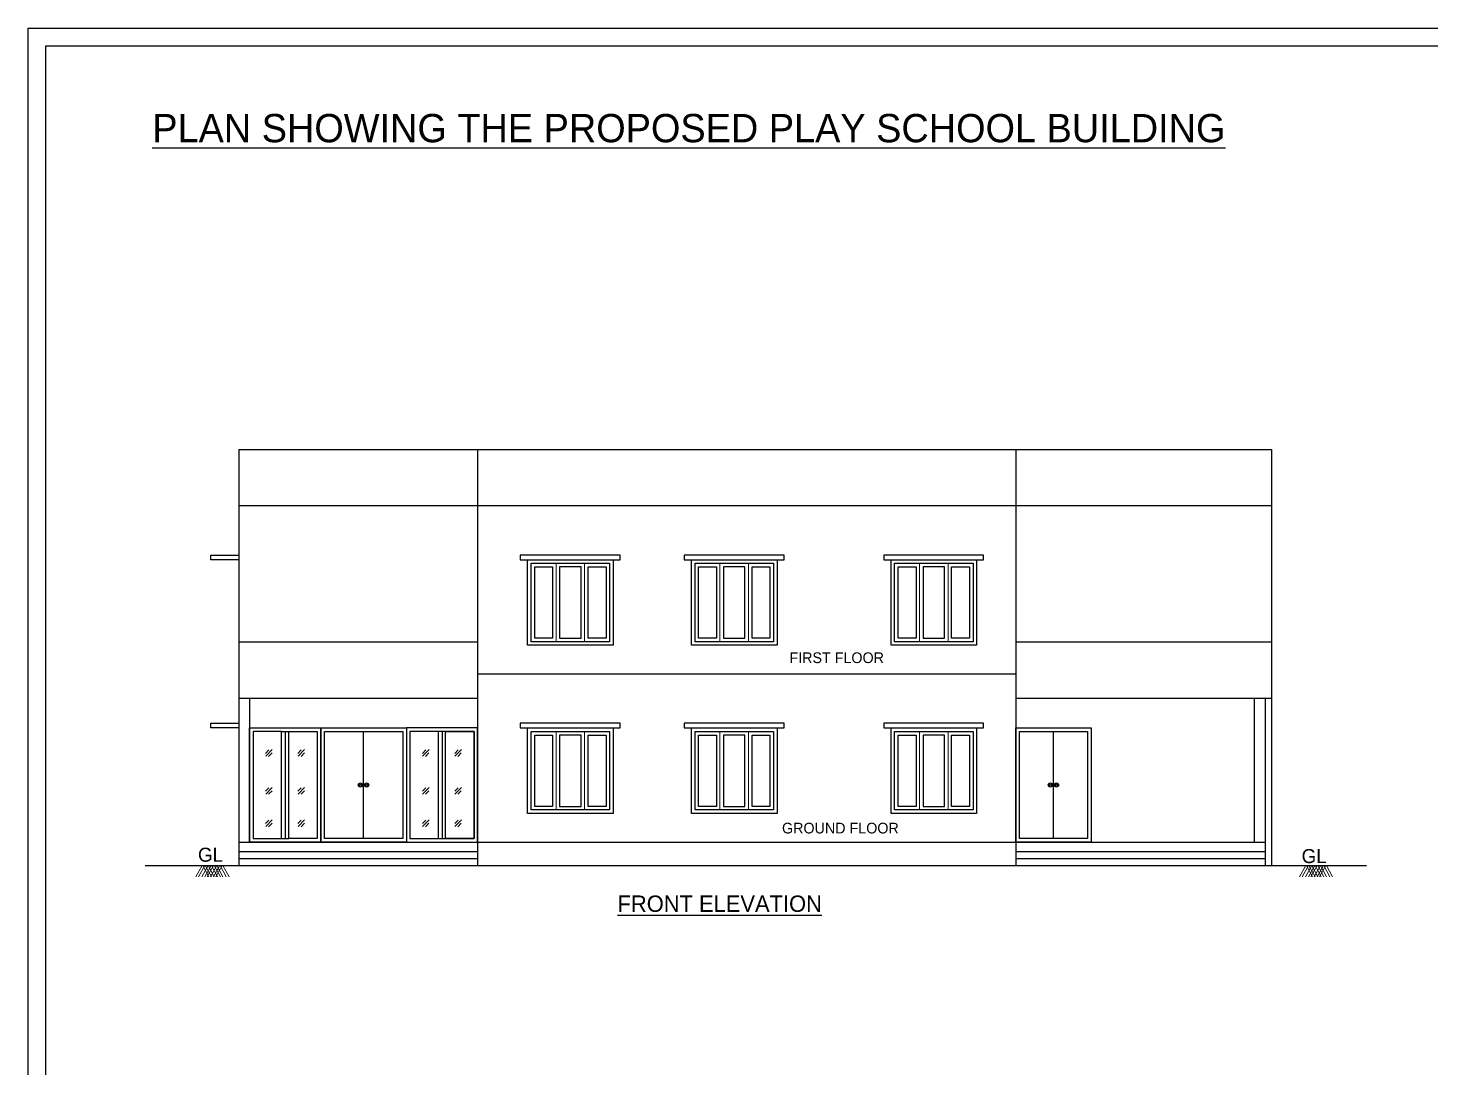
# Model space of a CAD drawing. Header units: metres. Extents: x 605 to 716, y 216 to 296.
# Drawn here: x 604.64 to 634.63, y 273.33 to 295.58 of the extents above; entities that cross this region are included whole.
import ezdxf

# ---------------------------------------------------------------- set-up
doc = ezdxf.new("R2010")
doc.units = ezdxf.units.M
for name, color, linetype in [('Dim', 3, 'Continuous'), ('HATCH', 32, 'Continuous'), ('LINE', 7, 'Continuous'), ('TEXT', 7, 'Continuous'), ('TEXT 1', 7, 'Continuous')]:
    doc.layers.add(name, color=color, linetype=linetype)
doc.styles.add('outer', font='BKANT.TTF')

msp = doc.modelspace()

# ---------------------------------------------------------------- linework, layer by layer
at = {"color": 41}
for p, q in [((610.058, 280.53), (610.211, 280.53)), ((610.134, 280.53), (610.134, 278.243)), ((611.811, 278.243), (611.811, 280.53)), ((613.487, 280.53), (613.487, 278.243)), ((626.56, 278.243), (626.56, 280.53))]:
    msp.add_line(p, q, dxfattribs=at)
at = {"color": 8}
for p, q in [((609.787, 280.139), (609.714, 280.063)), ((609.857, 280.144), (609.719, 280.002)), ((610.479, 280.139), (610.406, 280.063)), ((610.548, 280.144), (610.411, 280.002)), ((613.14, 280.139), (613.067, 280.063)), ((613.21, 280.144), (613.072, 280.002)), ((613.831, 280.139), (613.759, 280.063)), ((613.901, 280.144), (613.764, 280.002)), ((609.854, 280.074), (609.781, 279.999)), ((610.545, 280.074), (610.473, 279.999)), ((613.206, 280.074), (613.134, 279.999)), ((613.898, 280.074), (613.826, 279.999)), ((609.787, 279.329), (609.714, 279.253)), ((609.857, 279.334), (609.719, 279.191)), ((609.854, 279.264), (609.781, 279.189)), ((610.479, 279.329), (610.406, 279.253)), ((610.548, 279.334), (610.411, 279.191)), ((610.545, 279.264), (610.473, 279.189)), ((613.14, 279.329), (613.067, 279.253)), ((613.21, 279.334), (613.072, 279.191)), ((613.206, 279.264), (613.134, 279.189)), ((613.831, 279.329), (613.759, 279.253)), ((613.901, 279.334), (613.764, 279.191)), ((613.898, 279.264), (613.826, 279.189)), ((609.787, 278.636), (609.714, 278.561)), ((609.857, 278.642), (609.719, 278.499)), ((610.479, 278.636), (610.406, 278.561)), ((610.548, 278.642), (610.411, 278.499)), ((613.14, 278.636), (613.067, 278.561)), ((613.21, 278.642), (613.072, 278.499)), ((613.831, 278.636), (613.759, 278.561)), ((613.901, 278.642), (613.764, 278.499)), ((609.854, 278.572), (609.781, 278.496)), ((610.545, 278.572), (610.473, 278.496)), ((613.206, 278.572), (613.134, 278.496)), ((613.898, 278.572), (613.826, 278.496))]:
    msp.add_line(p, q, dxfattribs=at)
for points in [[(604.637, 295.58), (716.466, 295.58), (716.466, 216.288), (604.637, 216.288)], [(605.016, 295.201), (716.087, 295.201), (716.087, 216.667), (605.016, 216.667)]]:
    msp.add_lwpolyline(points, close=True)
at = {"color": 41}
for points in [[(609.372, 280.607), (610.896, 280.607), (610.896, 278.167), (609.372, 278.167)], [(610.058, 280.53), (609.449, 280.53), (609.449, 278.243), (610.058, 278.243)], [(610.211, 280.53), (610.82, 280.53), (610.82, 278.243), (610.211, 278.243)], [(610.896, 280.607), (612.725, 280.607), (612.725, 278.167), (610.896, 278.167)], [(610.973, 280.53), (612.649, 280.53), (612.649, 278.243), (610.973, 278.243)], [(612.725, 278.167), (614.249, 278.167), (614.249, 280.607), (612.725, 280.607)], [(612.801, 278.243), (614.173, 278.243), (614.173, 280.53), (612.801, 280.53)], [(613.411, 280.53), (612.801, 280.53), (612.801, 278.243), (613.411, 278.243)], [(613.563, 280.53), (614.173, 280.53), (614.173, 278.243), (613.563, 278.243)], [(625.755, 280.607), (627.365, 280.607), (627.365, 278.167), (625.755, 278.167)], [(625.832, 280.53), (627.289, 280.53), (627.289, 278.243), (625.832, 278.243)]]:
    msp.add_lwpolyline(points, close=True, dxfattribs=at)
for centre, radius in [((611.743, 279.387), 0.0456), ((611.743, 279.387), 0.0228), ((611.875, 279.387), 0.0456), ((611.875, 279.387), 0.0228), ((626.493, 279.387), 0.0456), ((626.493, 279.387), 0.0228), ((626.624, 279.387), 0.0456), ((626.624, 279.387), 0.0228)]:
    msp.add_circle(centre, radius, dxfattribs=at)
at = {"layer": 'Dim', "color": 7}
for p, q in [((609.144, 286.567), (609.144, 281.767)), ((609.144, 286.567), (631.218, 286.567)), ((614.249, 286.567), (614.249, 281.767)), ((625.755, 286.567), (625.755, 281.767)), ((631.218, 286.567), (631.218, 282.448)), ((609.144, 285.367), (631.218, 285.367)), ((609.144, 282.448), (614.249, 282.448)), ((625.755, 282.448), (631.218, 282.448)), ((631.218, 282.448), (631.218, 277.667)), ((609.144, 281.767), (609.144, 277.667)), ((614.249, 281.767), (614.249, 277.667)), ((614.249, 281.767), (625.755, 281.767)), ((625.755, 281.767), (625.755, 277.667)), ((609.144, 281.248), (614.249, 281.248)), ((609.372, 281.248), (609.372, 278.167)), ((625.755, 281.248), (631.218, 281.248)), ((630.852, 281.248), (630.852, 278.167)), ((631.082, 281.248), (631.082, 277.667)), ((609.144, 278.167), (631.082, 278.167)), ((609.144, 277.967), (614.249, 277.967)), ((609.144, 277.817), (614.249, 277.817)), ((625.755, 277.967), (631.082, 277.967)), ((625.755, 277.817), (631.082, 277.817)), ((607.141, 277.667), (633.25, 277.667))]:
    msp.add_line(p, q, dxfattribs=at)
at = {"layer": 'Dim', "color": 1}
msp.add_line((610.058, 278.243), (610.211, 278.243), dxfattribs=at)
for points in [[(608.544, 284.307), (609.144, 284.307), (609.144, 284.207), (608.544, 284.207)], [(608.544, 280.707), (609.144, 280.707), (609.144, 280.607), (608.544, 280.607)]]:
    msp.add_lwpolyline(points, close=True, dxfattribs=at)
at = {"layer": 'HATCH', "color": 4}
for points in [[(615.161, 284.207), (617.295, 284.207), (617.295, 284.307), (615.161, 284.307)], [(618.665, 284.207), (620.799, 284.207), (620.799, 284.307), (618.665, 284.307)], [(622.932, 284.207), (625.066, 284.207), (625.066, 284.307), (622.932, 284.307)], [(615.161, 280.607), (617.295, 280.607), (617.295, 280.707), (615.161, 280.707)], [(618.665, 280.607), (620.799, 280.607), (620.799, 280.707), (618.665, 280.707)], [(622.932, 280.607), (625.066, 280.607), (625.066, 280.707), (622.932, 280.707)]]:
    msp.add_lwpolyline(points, close=True, dxfattribs=at)
at = {"layer": 'LINE', "color": 5, "lineweight": 0}
for p, q in [((615.926, 282.453), (615.926, 284.13)), ((616.536, 284.13), (616.536, 282.453)), ((619.43, 282.453), (619.43, 284.13)), ((620.04, 284.13), (620.04, 282.453)), ((623.697, 282.453), (623.697, 284.13)), ((624.307, 284.13), (624.307, 282.453)), ((615.926, 278.853), (615.926, 280.53)), ((616.536, 280.53), (616.536, 278.853)), ((619.43, 278.853), (619.43, 280.53)), ((620.04, 280.53), (620.04, 278.853)), ((623.697, 278.853), (623.697, 280.53)), ((624.307, 280.53), (624.307, 278.853))]:
    msp.add_line(p, q, dxfattribs=at)
at = {"layer": 'LINE', "color": 5}
for points in [[(615.316, 284.207), (617.146, 284.207), (617.146, 282.377), (615.316, 282.377)], [(615.392, 284.13), (617.07, 284.13), (617.07, 282.453), (615.392, 282.453)], [(615.468, 284.054), (615.85, 284.054), (615.85, 282.529), (615.468, 282.529)], [(616.002, 282.529), (616.46, 282.529), (616.46, 284.054), (616.002, 284.054)], [(616.612, 284.054), (616.994, 284.054), (616.994, 282.529), (616.612, 282.529)], [(618.82, 284.207), (620.65, 284.207), (620.65, 282.377), (618.82, 282.377)], [(618.896, 284.13), (620.574, 284.13), (620.574, 282.453), (618.896, 282.453)], [(618.972, 284.054), (619.354, 284.054), (619.354, 282.529), (618.972, 282.529)], [(619.506, 282.529), (619.964, 282.529), (619.964, 284.054), (619.506, 284.054)], [(620.116, 284.054), (620.498, 284.054), (620.498, 282.529), (620.116, 282.529)], [(623.087, 284.207), (624.917, 284.207), (624.917, 282.377), (623.087, 282.377)], [(623.163, 284.13), (624.841, 284.13), (624.841, 282.453), (623.163, 282.453)], [(623.24, 284.054), (623.621, 284.054), (623.621, 282.529), (623.24, 282.529)], [(623.773, 282.529), (624.231, 282.529), (624.231, 284.054), (623.773, 284.054)], [(624.383, 284.054), (624.765, 284.054), (624.765, 282.529), (624.383, 282.529)], [(615.316, 280.607), (617.146, 280.607), (617.146, 278.777), (615.316, 278.777)], [(615.392, 280.53), (617.07, 280.53), (617.07, 278.853), (615.392, 278.853)], [(615.468, 280.454), (615.85, 280.454), (615.85, 278.929), (615.468, 278.929)], [(616.002, 278.929), (616.46, 278.929), (616.46, 280.454), (616.002, 280.454)], [(616.612, 280.454), (616.994, 280.454), (616.994, 278.929), (616.612, 278.929)], [(618.82, 280.607), (620.65, 280.607), (620.65, 278.777), (618.82, 278.777)], [(618.896, 280.53), (620.574, 280.53), (620.574, 278.853), (618.896, 278.853)], [(618.972, 280.454), (619.354, 280.454), (619.354, 278.929), (618.972, 278.929)], [(619.506, 278.929), (619.964, 278.929), (619.964, 280.454), (619.506, 280.454)], [(620.116, 280.454), (620.498, 280.454), (620.498, 278.929), (620.116, 278.929)], [(623.087, 280.607), (624.917, 280.607), (624.917, 278.777), (623.087, 278.777)], [(623.163, 280.53), (624.841, 280.53), (624.841, 278.853), (623.163, 278.853)], [(623.24, 280.454), (623.621, 280.454), (623.621, 278.929), (623.24, 278.929)], [(623.773, 278.929), (624.231, 278.929), (624.231, 280.454), (623.773, 280.454)], [(624.383, 280.454), (624.765, 280.454), (624.765, 278.929), (624.383, 278.929)]]:
    msp.add_lwpolyline(points, close=True, dxfattribs=at)
at = {"layer": 'TEXT', "lineweight": 0}
for p, q in [((608.358, 277.667), (608.226, 277.42)), ((608.416, 277.667), (608.284, 277.42)), ((608.487, 277.667), (608.355, 277.42)), ((608.373, 277.667), (608.505, 277.42)), ((608.549, 277.667), (608.417, 277.42)), ((608.425, 277.667), (608.557, 277.42)), ((608.601, 277.667), (608.469, 277.42)), ((608.487, 277.667), (608.619, 277.42)), ((608.672, 277.667), (608.54, 277.42)), ((608.558, 277.667), (608.69, 277.42)), ((608.735, 277.667), (608.603, 277.42)), ((608.616, 277.667), (608.748, 277.42)), ((608.787, 277.667), (608.655, 277.42)), ((608.672, 277.667), (608.804, 277.42)), ((608.743, 277.667), (608.875, 277.42)), ((608.802, 277.667), (608.934, 277.42)), ((631.953, 277.667), (631.821, 277.42)), ((632.011, 277.667), (631.879, 277.42)), ((632.082, 277.667), (631.95, 277.42)), ((631.967, 277.667), (632.099, 277.42)), ((632.144, 277.667), (632.012, 277.42)), ((632.019, 277.667), (632.151, 277.42)), ((632.196, 277.667), (632.064, 277.42)), ((632.082, 277.667), (632.214, 277.42)), ((632.267, 277.667), (632.135, 277.42)), ((632.153, 277.667), (632.285, 277.42)), ((632.329, 277.667), (632.197, 277.42)), ((632.211, 277.667), (632.343, 277.42)), ((632.381, 277.667), (632.249, 277.42)), ((632.267, 277.667), (632.399, 277.42)), ((632.338, 277.667), (632.47, 277.42)), ((632.396, 277.667), (632.528, 277.42))]:
    msp.add_line(p, q, dxfattribs=at)

# ---------------------------------------------------------------- texts
at = {"color": 3, "insert": (607.293, 293.742), "char_height": 0.60542, "attachment_point": 1, "style": 'outer'}
msp.add_mtext_dynamic_manual_height_columns('\\A1;{\\LPLAN SHOWING THE PROPOSED PLAY SCHOOL BUILDING }', width=60.80869, gutter_width=1256.476, heights=[49.646], dxfattribs=at)
at = {"layer": 'TEXT', "style": 'outer'}
msp.add_text('%%UFRONT ELEVATION', height=0.35, dxfattribs=at).set_placement((617.24, 276.674))
at = {"layer": 'TEXT 1', "style": 'outer'}
for s, height, p in [('FIRST FLOOR', 0.2286, (620.915, 281.996)), ('GROUND FLOOR', 0.2286, (620.756, 278.351)), ('GL', 0.3, (608.27, 277.746)), ('GL', 0.3, (631.865, 277.717))]:
    msp.add_text(s, height=height, dxfattribs=at).set_placement(p)

doc.saveas('drawing.dxf')
